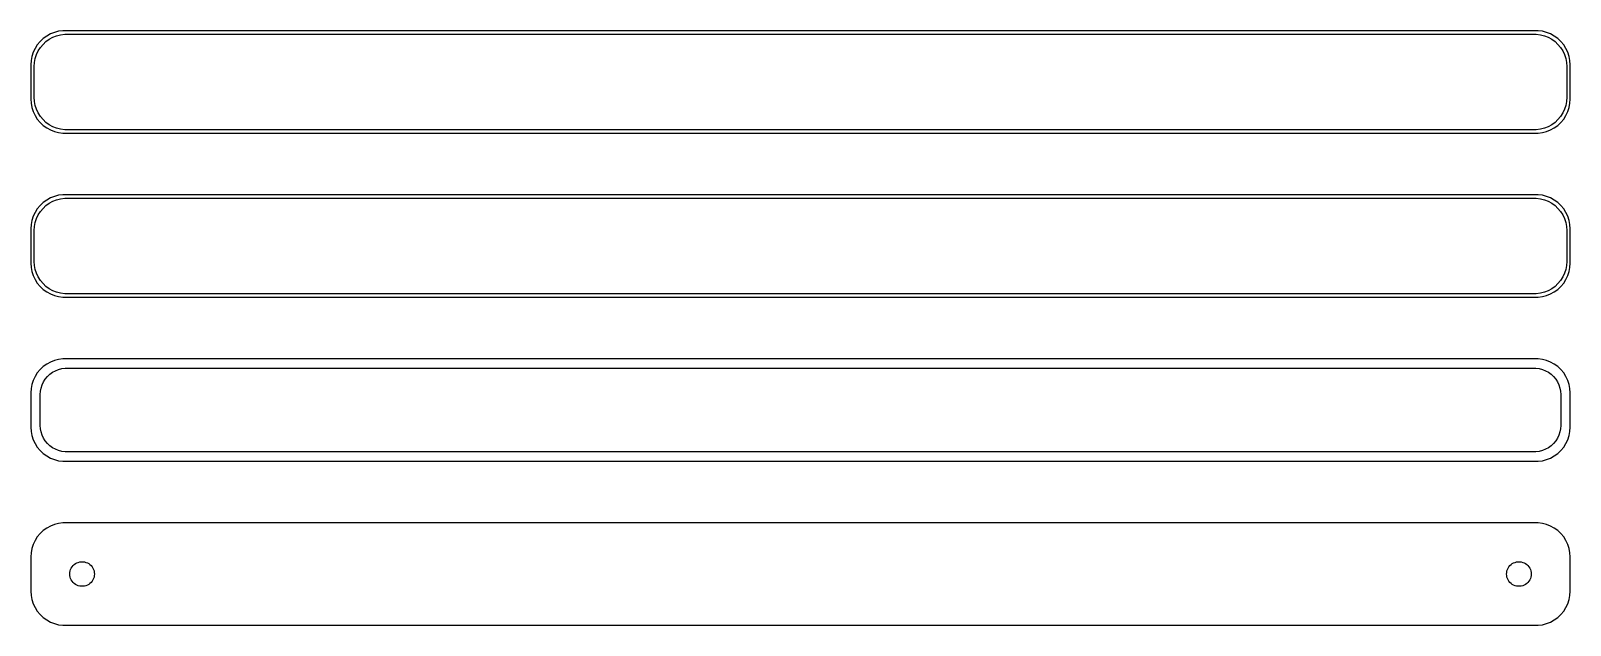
# Model space of a CAD drawing. Header units: metres. Extents: x -112 to 112, y 65 to 151.
import ezdxf

# ---------------------------------------------------------------- set-up
doc = ezdxf.new("R2010")
doc.units = ezdxf.units.M

msp = doc.modelspace()

# ---------------------------------------------------------------- linework, layer by layer
for p, q in [((-109.629, 151.024), (-110.179, 150.722)), ((-109.045, 151.255), (-109.629, 151.024)), ((-109.272, 150.548), (-108.718, 150.768)), ((-108.437, 151.411), (-109.045, 151.255)), ((-108.718, 150.768), (-108.14, 150.916)), ((-107.814, 151.49), (-108.437, 151.411)), ((-108.14, 150.916), (-107.548, 150.991)), ((107.814, 151.49), (-107.814, 151.49)), ((-107.548, 150.991), (107.548, 150.991)), ((107.548, 150.991), (108.14, 150.916)), ((108.437, 151.411), (107.814, 151.49)), ((108.14, 150.916), (108.718, 150.768)), ((109.045, 151.255), (108.437, 151.411)), ((108.718, 150.768), (109.272, 150.548)), ((109.629, 151.024), (109.045, 151.255)), ((110.179, 150.722), (109.629, 151.024)), ((-111.882, 148.909), (-112.149, 148.341)), ((-111.545, 149.439), (-111.882, 148.909)), ((-111.666, 147.999), (-111.412, 148.538)), ((-111.145, 149.923), (-111.545, 149.439)), ((-111.412, 148.538), (-111.093, 149.042)), ((-110.687, 150.353), (-111.145, 149.923)), ((-111.093, 149.042), (-110.713, 149.502)), ((-110.713, 149.502), (-110.278, 149.91)), ((-110.179, 150.722), (-110.687, 150.353)), ((-110.278, 149.91), (-109.795, 150.261)), ((-109.795, 150.261), (-109.272, 150.548)), ((109.272, 150.548), (109.795, 150.261)), ((109.795, 150.261), (110.278, 149.91)), ((110.687, 150.353), (110.179, 150.722)), ((110.278, 149.91), (110.713, 149.502)), ((111.145, 149.923), (110.687, 150.353)), ((110.713, 149.502), (111.093, 149.042)), ((111.093, 149.042), (111.412, 148.538)), ((111.545, 149.439), (111.145, 149.923)), ((111.412, 148.538), (111.666, 147.999)), ((111.882, 148.909), (111.545, 149.439)), ((112.149, 148.341), (111.882, 148.909)), ((-112.461, 147.127), (-112.5, 146.5)), ((-112.5, 146.5), (-112.5, 141.5)), ((-112.343, 147.743), (-112.461, 147.127)), ((-112.149, 148.341), (-112.343, 147.743)), ((-112, 146.25), (-111.963, 146.845)), ((-112, 141.75), (-112, 146.25)), ((-111.963, 146.845), (-111.851, 147.431)), ((-111.851, 147.431), (-111.666, 147.999)), ((111.666, 147.999), (111.851, 147.431)), ((111.851, 147.431), (111.963, 146.845)), ((111.963, 146.845), (112, 146.25)), ((112, 146.25), (112, 141.75)), ((112.343, 147.743), (112.149, 148.341)), ((112.461, 147.127), (112.343, 147.743)), ((112.5, 146.5), (112.461, 147.127)), ((112.5, 141.5), (112.5, 146.5)), ((-111.963, 141.155), (-112, 141.75)), ((112, 141.75), (111.963, 141.155)), ((-112.5, 141.5), (-112.461, 140.873)), ((-112.461, 140.873), (-112.343, 140.257)), ((-112.343, 140.257), (-112.149, 139.659)), ((-112.149, 139.659), (-111.882, 139.091)), ((-111.851, 140.569), (-111.963, 141.155)), ((-111.666, 140.001), (-111.851, 140.569)), ((-111.412, 139.462), (-111.666, 140.001)), ((111.666, 140.001), (111.412, 139.462)), ((111.851, 140.569), (111.666, 140.001)), ((111.963, 141.155), (111.851, 140.569)), ((111.882, 139.091), (112.149, 139.659)), ((112.149, 139.659), (112.343, 140.257)), ((112.343, 140.257), (112.461, 140.873)), ((112.461, 140.873), (112.5, 141.5)), ((-111.882, 139.091), (-111.545, 138.561)), ((-111.545, 138.561), (-111.145, 138.077)), ((-111.093, 138.958), (-111.412, 139.462)), ((-111.145, 138.077), (-110.687, 137.647)), ((-110.713, 138.498), (-111.093, 138.958)), ((-110.278, 138.09), (-110.713, 138.498)), ((-110.687, 137.647), (-110.179, 137.278)), ((-109.795, 137.739), (-110.278, 138.09)), ((-110.179, 137.278), (-109.629, 136.976)), ((-109.272, 137.452), (-109.795, 137.739)), ((-108.718, 137.232), (-109.272, 137.452)), ((109.272, 137.452), (108.718, 137.232)), ((109.795, 137.739), (109.272, 137.452)), ((109.629, 136.976), (110.179, 137.278)), ((110.278, 138.09), (109.795, 137.739)), ((110.179, 137.278), (110.687, 137.647)), ((110.713, 138.498), (110.278, 138.09)), ((110.687, 137.647), (111.145, 138.077)), ((111.093, 138.958), (110.713, 138.498)), ((111.412, 139.462), (111.093, 138.958)), ((111.145, 138.077), (111.545, 138.561)), ((111.545, 138.561), (111.882, 139.091)), ((-109.629, 136.976), (-109.045, 136.745)), ((-109.045, 136.745), (-108.437, 136.589)), ((-108.14, 137.084), (-108.718, 137.232)), ((-108.437, 136.589), (-107.814, 136.51)), ((-107.548, 137.009), (-108.14, 137.084)), ((-107.814, 136.51), (107.814, 136.51)), ((107.548, 137.009), (-107.548, 137.009)), ((108.14, 137.084), (107.548, 137.009)), ((107.814, 136.51), (108.437, 136.589)), ((108.718, 137.232), (108.14, 137.084)), ((108.437, 136.589), (109.045, 136.745)), ((109.045, 136.745), (109.629, 136.976)), ((-110.687, 126.353), (-111.145, 125.923)), ((-110.179, 126.722), (-110.687, 126.353)), ((-110.278, 125.91), (-109.795, 126.261)), ((-109.629, 127.024), (-110.179, 126.722)), ((-109.795, 126.261), (-109.272, 126.548)), ((-109.045, 127.255), (-109.629, 127.024)), ((-109.272, 126.548), (-108.718, 126.768)), ((-108.437, 127.411), (-109.045, 127.255)), ((-108.718, 126.768), (-108.14, 126.916)), ((-107.814, 127.49), (-108.437, 127.411)), ((-108.14, 126.916), (-107.548, 126.991)), ((107.814, 127.49), (-107.814, 127.49)), ((-107.548, 126.991), (107.548, 126.991)), ((107.548, 126.991), (108.14, 126.916)), ((108.437, 127.411), (107.814, 127.49)), ((108.14, 126.916), (108.718, 126.768)), ((109.045, 127.255), (108.437, 127.411)), ((108.718, 126.768), (109.272, 126.548)), ((109.629, 127.024), (109.045, 127.255)), ((109.272, 126.548), (109.795, 126.261)), ((110.179, 126.722), (109.629, 127.024)), ((109.795, 126.261), (110.278, 125.91)), ((110.687, 126.353), (110.179, 126.722)), ((111.145, 125.923), (110.687, 126.353)), ((-112.149, 124.341), (-112.343, 123.743)), ((-111.882, 124.909), (-112.149, 124.341)), ((-111.545, 125.439), (-111.882, 124.909)), ((-111.851, 123.431), (-111.666, 123.999)), ((-111.666, 123.999), (-111.412, 124.538)), ((-111.145, 125.923), (-111.545, 125.439)), ((-111.412, 124.538), (-111.093, 125.042)), ((-111.093, 125.042), (-110.713, 125.502)), ((-110.713, 125.502), (-110.278, 125.91)), ((110.278, 125.91), (110.713, 125.502)), ((110.713, 125.502), (111.093, 125.042)), ((111.093, 125.042), (111.412, 124.538)), ((111.545, 125.439), (111.145, 125.923)), ((111.412, 124.538), (111.666, 123.999)), ((111.882, 124.909), (111.545, 125.439)), ((111.666, 123.999), (111.851, 123.431)), ((112.149, 124.341), (111.882, 124.909)), ((112.343, 123.743), (112.149, 124.341)), ((-112.461, 123.127), (-112.5, 122.5)), ((-112.5, 122.5), (-112.5, 117.5)), ((-112.343, 123.743), (-112.461, 123.127)), ((-112, 122.25), (-111.963, 122.845)), ((-112, 117.75), (-112, 122.25)), ((-111.963, 122.845), (-111.851, 123.431)), ((111.851, 123.431), (111.963, 122.845)), ((111.963, 122.845), (112, 122.25)), ((112, 122.25), (112, 117.75)), ((112.461, 123.127), (112.343, 123.743)), ((112.5, 122.5), (112.461, 123.127)), ((112.5, 117.5), (112.5, 122.5)), ((-112.5, 117.5), (-112.461, 116.873)), ((-111.963, 117.155), (-112, 117.75)), ((-111.851, 116.569), (-111.963, 117.155)), ((111.963, 117.155), (111.851, 116.569)), ((112, 117.75), (111.963, 117.155)), ((112.461, 116.873), (112.5, 117.5)), ((-112.461, 116.873), (-112.343, 116.257)), ((-112.343, 116.257), (-112.149, 115.659)), ((-112.149, 115.659), (-111.882, 115.091)), ((-111.882, 115.091), (-111.545, 114.561)), ((-111.666, 116.001), (-111.851, 116.569)), ((-111.412, 115.462), (-111.666, 116.001)), ((-111.093, 114.958), (-111.412, 115.462)), ((-110.713, 114.498), (-111.093, 114.958)), ((111.093, 114.958), (110.713, 114.498)), ((111.412, 115.462), (111.093, 114.958)), ((111.666, 116.001), (111.412, 115.462)), ((111.545, 114.561), (111.882, 115.091)), ((111.851, 116.569), (111.666, 116.001)), ((111.882, 115.091), (112.149, 115.659)), ((112.149, 115.659), (112.343, 116.257)), ((112.343, 116.257), (112.461, 116.873)), ((-111.545, 114.561), (-111.145, 114.077)), ((-111.145, 114.077), (-110.687, 113.647)), ((-110.278, 114.09), (-110.713, 114.498)), ((-110.687, 113.647), (-110.179, 113.278)), ((-109.795, 113.739), (-110.278, 114.09)), ((-110.179, 113.278), (-109.629, 112.976)), ((-109.272, 113.452), (-109.795, 113.739)), ((-109.629, 112.976), (-109.045, 112.745)), ((-108.718, 113.232), (-109.272, 113.452)), ((-109.045, 112.745), (-108.437, 112.589)), ((-108.14, 113.084), (-108.718, 113.232)), ((-108.437, 112.589), (-107.814, 112.51)), ((-107.548, 113.009), (-108.14, 113.084)), ((-107.814, 112.51), (107.814, 112.51)), ((107.548, 113.009), (-107.548, 113.009)), ((108.14, 113.084), (107.548, 113.009)), ((107.814, 112.51), (108.437, 112.589)), ((108.718, 113.232), (108.14, 113.084)), ((108.437, 112.589), (109.045, 112.745)), ((109.272, 113.452), (108.718, 113.232)), ((109.045, 112.745), (109.629, 112.976)), ((109.795, 113.739), (109.272, 113.452)), ((109.629, 112.976), (110.179, 113.278)), ((110.278, 114.09), (109.795, 113.739)), ((110.179, 113.278), (110.687, 113.647)), ((110.713, 114.498), (110.278, 114.09)), ((110.687, 113.647), (111.145, 114.077)), ((111.145, 114.077), (111.545, 114.561)), ((-111.545, 101.439), (-111.882, 100.909)), ((-111.145, 101.923), (-111.545, 101.439)), ((-110.687, 102.353), (-111.145, 101.923)), ((-110.179, 102.722), (-110.687, 102.353)), ((-109.629, 103.024), (-110.179, 102.722)), ((-109.716, 101.231), (-109.323, 101.517)), ((-109.045, 103.255), (-109.629, 103.024)), ((-109.323, 101.517), (-108.898, 101.751)), ((-108.437, 103.411), (-109.045, 103.255)), ((-108.898, 101.751), (-108.446, 101.93)), ((-108.446, 101.93), (-107.975, 102.051)), ((-107.814, 103.49), (-108.437, 103.411)), ((-107.975, 102.051), (-107.493, 102.112)), ((107.814, 103.49), (-107.814, 103.49)), ((-107.493, 102.112), (107.493, 102.112)), ((107.493, 102.112), (107.975, 102.051)), ((108.437, 103.411), (107.814, 103.49)), ((107.975, 102.051), (108.446, 101.93)), ((109.045, 103.255), (108.437, 103.411)), ((108.446, 101.93), (108.898, 101.751)), ((108.898, 101.751), (109.323, 101.517)), ((109.629, 103.024), (109.045, 103.255)), ((109.323, 101.517), (109.716, 101.231)), ((110.179, 102.722), (109.629, 103.024)), ((110.687, 102.353), (110.179, 102.722)), ((111.145, 101.923), (110.687, 102.353)), ((111.545, 101.439), (111.145, 101.923)), ((111.882, 100.909), (111.545, 101.439)), ((-112.461, 99.1267), (-112.5, 98.5)), ((-112.343, 99.7434), (-112.461, 99.1267)), ((-112.149, 100.341), (-112.343, 99.7434)), ((-111.882, 100.909), (-112.149, 100.341)), ((-111.089, 98.735), (-110.998, 99.2123)), ((-110.998, 99.2123), (-110.848, 99.6744)), ((-110.848, 99.6744), (-110.641, 100.114)), ((-110.641, 100.114), (-110.38, 100.524)), ((-110.38, 100.524), (-110.071, 100.899)), ((-110.071, 100.899), (-109.716, 101.231)), ((109.716, 101.231), (110.071, 100.899)), ((110.071, 100.899), (110.38, 100.524)), ((110.38, 100.524), (110.641, 100.114)), ((110.641, 100.114), (110.848, 99.6744)), ((110.848, 99.6744), (110.998, 99.2123)), ((110.998, 99.2123), (111.089, 98.735)), ((112.149, 100.341), (111.882, 100.909)), ((112.343, 99.7434), (112.149, 100.341)), ((112.461, 99.1267), (112.343, 99.7434)), ((112.5, 98.5), (112.461, 99.1267)), ((-112.5, 98.5), (-112.5, 93.5)), ((-111.119, 98.25), (-111.089, 98.735)), ((-111.119, 93.75), (-111.119, 98.25)), ((111.089, 98.735), (111.119, 98.25)), ((111.119, 98.25), (111.119, 93.75)), ((112.5, 93.5), (112.5, 98.5)), ((-112.5, 93.5), (-112.461, 92.8733)), ((-112.461, 92.8733), (-112.343, 92.2566)), ((-112.343, 92.2566), (-112.149, 91.6594)), ((-111.089, 93.265), (-111.119, 93.75)), ((-110.998, 92.7877), (-111.089, 93.265)), ((-110.848, 92.3256), (-110.998, 92.7877)), ((-110.641, 91.8859), (-110.848, 92.3256)), ((110.848, 92.3256), (110.641, 91.8859)), ((110.998, 92.7877), (110.848, 92.3256)), ((111.089, 93.265), (110.998, 92.7877)), ((111.119, 93.75), (111.089, 93.265)), ((112.149, 91.6594), (112.343, 92.2566)), ((112.343, 92.2566), (112.461, 92.8733)), ((112.461, 92.8733), (112.5, 93.5)), ((-112.149, 91.6594), (-111.882, 91.0912)), ((-111.882, 91.0912), (-111.545, 90.5611)), ((-111.545, 90.5611), (-111.145, 90.0773)), ((-111.145, 90.0773), (-110.687, 89.6474)), ((-110.38, 91.4756), (-110.641, 91.8859)), ((-110.071, 91.1012), (-110.38, 91.4756)), ((-109.716, 90.7685), (-110.071, 91.1012)), ((-109.323, 90.4829), (-109.716, 90.7685)), ((-108.898, 90.2488), (-109.323, 90.4829)), ((-108.446, 90.0699), (-108.898, 90.2488)), ((-107.975, 89.9491), (-108.446, 90.0699)), ((108.446, 90.0699), (107.975, 89.9491)), ((108.898, 90.2488), (108.446, 90.0699)), ((109.323, 90.4829), (108.898, 90.2488)), ((109.716, 90.7685), (109.323, 90.4829)), ((110.071, 91.1012), (109.716, 90.7685)), ((110.38, 91.4756), (110.071, 91.1012)), ((110.641, 91.8859), (110.38, 91.4756)), ((110.687, 89.6474), (111.145, 90.0773)), ((111.145, 90.0773), (111.545, 90.5611)), ((111.545, 90.5611), (111.882, 91.0912)), ((111.882, 91.0912), (112.149, 91.6594)), ((-110.687, 89.6474), (-110.179, 89.2784)), ((-110.179, 89.2784), (-109.629, 88.9759)), ((-109.629, 88.9759), (-109.045, 88.7447)), ((-109.045, 88.7447), (-108.437, 88.5886)), ((-108.437, 88.5886), (-107.814, 88.5099)), ((-107.493, 89.8882), (-107.975, 89.9491)), ((-107.814, 88.5099), (107.814, 88.5099)), ((107.493, 89.8882), (-107.493, 89.8882)), ((107.975, 89.9491), (107.493, 89.8882)), ((107.814, 88.5099), (108.437, 88.5886)), ((108.437, 88.5886), (109.045, 88.7447)), ((109.045, 88.7447), (109.629, 88.9759)), ((109.629, 88.9759), (110.179, 89.2784)), ((110.179, 89.2784), (110.687, 89.6474)), ((-109.629, 79.0241), (-110.179, 78.7216)), ((-109.045, 79.2553), (-109.629, 79.0241)), ((-108.437, 79.4114), (-109.045, 79.2553)), ((-107.814, 79.4901), (-108.437, 79.4114)), ((107.814, 79.4901), (-107.814, 79.4901)), ((108.437, 79.4114), (107.814, 79.4901)), ((109.045, 79.2553), (108.437, 79.4114)), ((109.629, 79.0241), (109.045, 79.2553)), ((110.179, 78.7216), (109.629, 79.0241)), ((-111.882, 76.9088), (-112.149, 76.3406)), ((-111.545, 77.4389), (-111.882, 76.9088)), ((-111.145, 77.9227), (-111.545, 77.4389)), ((-110.687, 78.3526), (-111.145, 77.9227)), ((-110.179, 78.7216), (-110.687, 78.3526)), ((110.687, 78.3526), (110.179, 78.7216)), ((111.145, 77.9227), (110.687, 78.3526)), ((111.545, 77.4389), (111.145, 77.9227)), ((111.882, 76.9088), (111.545, 77.4389)), ((112.149, 76.3406), (111.882, 76.9088)), ((-112.461, 75.1267), (-112.5, 74.5)), ((-112.5, 74.5), (-112.5, 69.5)), ((-112.343, 75.7434), (-112.461, 75.1267)), ((-112.149, 76.3406), (-112.343, 75.7434)), ((112.343, 75.7434), (112.149, 76.3406)), ((112.461, 75.1267), (112.343, 75.7434)), ((112.5, 74.5), (112.461, 75.1267)), ((112.5, 69.5), (112.5, 74.5)), ((-106.8, 72), (-106.786, 72.2256)), ((-106.786, 71.7744), (-106.8, 72)), ((-106.786, 72.2256), (-106.743, 72.4476)), ((-106.743, 72.4476), (-106.674, 72.6626)), ((-106.674, 72.6626), (-106.577, 72.8671)), ((-106.577, 72.8671), (-106.456, 73.058)), ((-106.456, 73.058), (-106.312, 73.2322)), ((-106.312, 73.2322), (-106.147, 73.3869)), ((-106.147, 73.3869), (-105.964, 73.5198)), ((-105.964, 73.5198), (-105.766, 73.6287)), ((-105.766, 73.6287), (-105.556, 73.7119)), ((-105.556, 73.7119), (-105.337, 73.7681)), ((-105.337, 73.7681), (-105.113, 73.7964)), ((-105.113, 73.7964), (-104.887, 73.7964)), ((-104.887, 73.7964), (-104.663, 73.7681)), ((-104.663, 73.7681), (-104.444, 73.7119)), ((-104.444, 73.7119), (-104.234, 73.6287)), ((-104.234, 73.6287), (-104.036, 73.5198)), ((-104.036, 73.5198), (-103.853, 73.3869)), ((-103.853, 73.3869), (-103.688, 73.2322)), ((-103.688, 73.2322), (-103.544, 73.058)), ((-103.544, 73.058), (-103.423, 72.8671)), ((-103.423, 72.8671), (-103.326, 72.6626)), ((-103.326, 72.6626), (-103.257, 72.4476)), ((-103.257, 72.4476), (-103.214, 72.2256)), ((-103.214, 72.2256), (-103.2, 72)), ((-103.2, 72), (-103.214, 71.7744)), ((103.2, 72), (103.214, 72.2256)), ((103.214, 71.7744), (103.2, 72)), ((103.214, 72.2256), (103.257, 72.4476)), ((103.257, 72.4476), (103.326, 72.6626)), ((103.326, 72.6626), (103.423, 72.8671)), ((103.423, 72.8671), (103.544, 73.058)), ((103.544, 73.058), (103.688, 73.2322)), ((103.688, 73.2322), (103.853, 73.3869)), ((103.853, 73.3869), (104.036, 73.5198)), ((104.036, 73.5198), (104.234, 73.6287)), ((104.234, 73.6287), (104.444, 73.7119)), ((104.444, 73.7119), (104.663, 73.7681)), ((104.663, 73.7681), (104.887, 73.7964)), ((104.887, 73.7964), (105.113, 73.7964)), ((105.113, 73.7964), (105.337, 73.7681)), ((105.337, 73.7681), (105.556, 73.7119)), ((105.556, 73.7119), (105.766, 73.6287)), ((105.766, 73.6287), (105.964, 73.5198)), ((105.964, 73.5198), (106.147, 73.3869)), ((106.147, 73.3869), (106.312, 73.2322)), ((106.312, 73.2322), (106.456, 73.058)), ((106.456, 73.058), (106.577, 72.8671)), ((106.577, 72.8671), (106.674, 72.6626)), ((106.674, 72.6626), (106.743, 72.4476)), ((106.743, 72.4476), (106.786, 72.2256)), ((106.786, 72.2256), (106.8, 72)), ((106.8, 72), (106.786, 71.7744)), ((-106.743, 71.5524), (-106.786, 71.7744)), ((-106.674, 71.3374), (-106.743, 71.5524)), ((-106.577, 71.1329), (-106.674, 71.3374)), ((-106.456, 70.942), (-106.577, 71.1329)), ((-106.312, 70.7678), (-106.456, 70.942)), ((-106.147, 70.6131), (-106.312, 70.7678)), ((-105.964, 70.4802), (-106.147, 70.6131)), ((-105.766, 70.3713), (-105.964, 70.4802)), ((-105.556, 70.2881), (-105.766, 70.3713)), ((-105.337, 70.2319), (-105.556, 70.2881)), ((-105.113, 70.2036), (-105.337, 70.2319)), ((-104.887, 70.2036), (-105.113, 70.2036)), ((-104.663, 70.2319), (-104.887, 70.2036)), ((-104.444, 70.2881), (-104.663, 70.2319)), ((-104.234, 70.3713), (-104.444, 70.2881)), ((-104.036, 70.4802), (-104.234, 70.3713)), ((-103.853, 70.6131), (-104.036, 70.4802)), ((-103.688, 70.7678), (-103.853, 70.6131)), ((-103.544, 70.942), (-103.688, 70.7678)), ((-103.423, 71.1329), (-103.544, 70.942)), ((-103.326, 71.3374), (-103.423, 71.1329)), ((-103.257, 71.5524), (-103.326, 71.3374)), ((-103.214, 71.7744), (-103.257, 71.5524)), ((103.257, 71.5524), (103.214, 71.7744)), ((103.326, 71.3374), (103.257, 71.5524)), ((103.423, 71.1329), (103.326, 71.3374)), ((103.544, 70.942), (103.423, 71.1329)), ((103.688, 70.7678), (103.544, 70.942)), ((103.853, 70.6131), (103.688, 70.7678)), ((104.036, 70.4802), (103.853, 70.6131)), ((104.234, 70.3713), (104.036, 70.4802)), ((104.444, 70.2881), (104.234, 70.3713)), ((104.663, 70.2319), (104.444, 70.2881)), ((104.887, 70.2036), (104.663, 70.2319)), ((105.113, 70.2036), (104.887, 70.2036)), ((105.337, 70.2319), (105.113, 70.2036)), ((105.556, 70.2881), (105.337, 70.2319)), ((105.766, 70.3713), (105.556, 70.2881)), ((105.964, 70.4802), (105.766, 70.3713)), ((106.147, 70.6131), (105.964, 70.4802)), ((106.312, 70.7678), (106.147, 70.6131)), ((106.456, 70.942), (106.312, 70.7678)), ((106.577, 71.1329), (106.456, 70.942)), ((106.674, 71.3374), (106.577, 71.1329)), ((106.743, 71.5524), (106.674, 71.3374)), ((106.786, 71.7744), (106.743, 71.5524)), ((-112.5, 69.5), (-112.461, 68.8733)), ((-112.461, 68.8733), (-112.343, 68.2566)), ((-112.343, 68.2566), (-112.149, 67.6594)), ((-112.149, 67.6594), (-111.882, 67.0912)), ((111.882, 67.0912), (112.149, 67.6594)), ((112.149, 67.6594), (112.343, 68.2566)), ((112.343, 68.2566), (112.461, 68.8733)), ((112.461, 68.8733), (112.5, 69.5)), ((-111.882, 67.0912), (-111.545, 66.5611)), ((-111.545, 66.5611), (-111.145, 66.0773)), ((-111.145, 66.0773), (-110.687, 65.6474)), ((-110.687, 65.6474), (-110.179, 65.2784)), ((-110.179, 65.2784), (-109.629, 64.9759)), ((109.629, 64.9759), (110.179, 65.2784)), ((110.179, 65.2784), (110.687, 65.6474)), ((110.687, 65.6474), (111.145, 66.0773)), ((111.145, 66.0773), (111.545, 66.5611)), ((111.545, 66.5611), (111.882, 67.0912)), ((-109.629, 64.9759), (-109.045, 64.7447)), ((-109.045, 64.7447), (-108.437, 64.5886)), ((-108.437, 64.5886), (-107.814, 64.5099)), ((-107.814, 64.5099), (107.814, 64.5099)), ((107.814, 64.5099), (108.437, 64.5886)), ((108.437, 64.5886), (109.045, 64.7447)), ((109.045, 64.7447), (109.629, 64.9759))]:
    msp.add_line(p, q)

doc.saveas('drawing.dxf')
